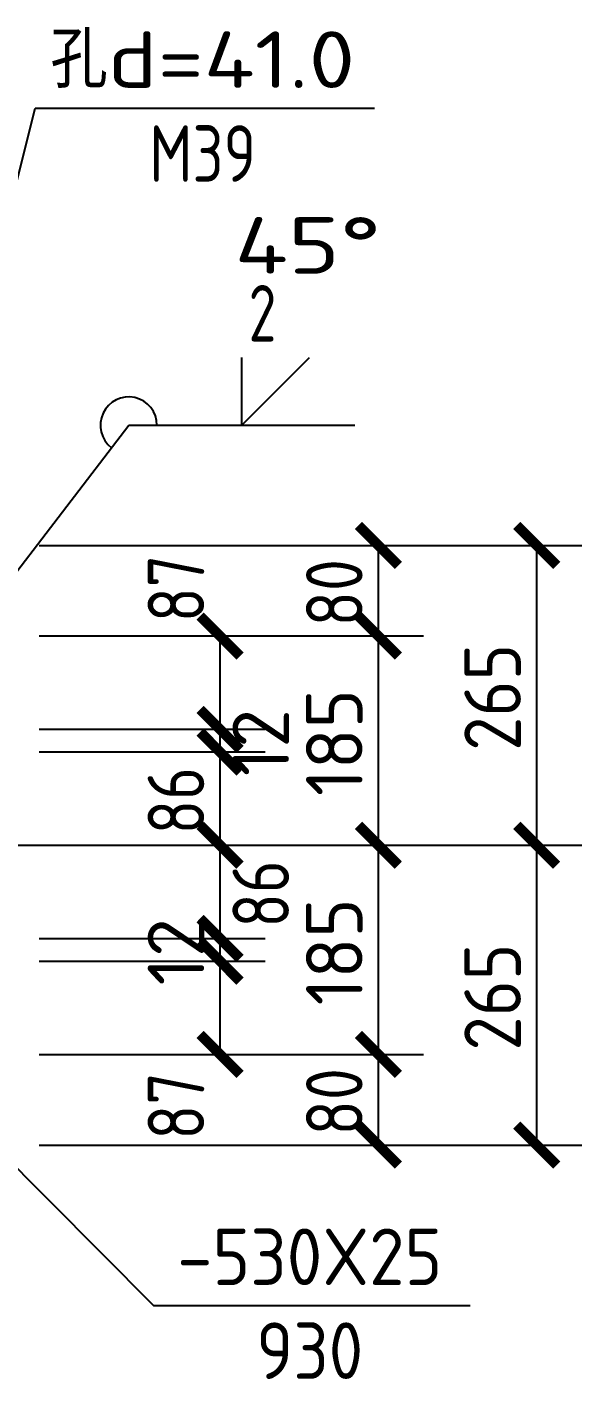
# Model space of a CAD drawing. Extents: x 14207793 to 14719554, y -1675802 to -1228715.
# Drawn here: x 14380660 to 14383113, y -1352959 to -1346983 of the extents above; entities that cross this region are included whole.
import ezdxf
from ezdxf.enums import TextEntityAlignment as Align

# ---------------------------------------------------------------- set-up
doc = ezdxf.new("R2010")
doc.units = 0
doc.header["$LTSCALE"] = 500
doc.header["$MEASUREMENT"] = 0
for name, color, linetype in [('10', 1, 'CONTINUOUS'), ('尺寸标注', 253, 'CONTINUOUS'), ('焊缝标注', 253, 'CONTINUOUS'), ('螺栓孔标注', 7, 'CONTINUOUS'), ('钢板标注', 253, 'CONTINUOUS')]:
    doc.layers.add(name, color=color, linetype=linetype)
doc.styles.get("Standard").update_dxf_attribs({"font": 'SYSZ.shx', "width": 0.75, "bigfont": 'SYFS.shx'})

msp = doc.modelspace()

# ---------------------------------------------------------------- linework, layer by layer
at = {"layer": '10'}
msp.add_line((14375363.33, -1350600), (14381013.33, -1350600), dxfattribs=at)
at = {"layer": '尺寸标注'}
for p, q in [((14380713.33, -1349275), (14383113.33, -1349275)), ((14380713.33, -1349275), (14382413.33, -1349275)), ((14382213.33, -1349675), (14382213.33, -1349275)), ((14382913.33, -1350600), (14382913.33, -1349275)), ((14380713.33, -1349675), (14382413.33, -1349675)), ((14380713.33, -1349675), (14382413.33, -1349675)), ((14380713.33, -1349675), (14381713.33, -1349675)), ((14381513.33, -1350087.5), (14381513.33, -1349675)), ((14382213.33, -1350600), (14382213.33, -1349675)), ((14380713.33, -1350087.5), (14381713.33, -1350087.5)), ((14380713.33, -1350087.5), (14381713.33, -1350087.5)), ((14381513.33, -1350187.5), (14381513.33, -1350087.5)), ((14380713.33, -1350187.5), (14381713.33, -1350187.5)), ((14380713.33, -1350187.5), (14381713.33, -1350187.5)), ((14381513.33, -1350600), (14381513.33, -1350187.5)), ((14380713.33, -1350600), (14383113.33, -1350600)), ((14380713.33, -1350600), (14383113.33, -1350600)), ((14380713.33, -1350600), (14382413.33, -1350600)), ((14380713.33, -1350600), (14382413.33, -1350600)), ((14380713.33, -1350600), (14381713.33, -1350600)), ((14380713.33, -1350600), (14381713.33, -1350600)), ((14381513.33, -1351012.5), (14381513.33, -1350600)), ((14382213.33, -1351525), (14382213.33, -1350600)), ((14382913.33, -1351925), (14382913.33, -1350600)), ((14380713.33, -1351012.5), (14381713.33, -1351012.5)), ((14380713.33, -1351012.5), (14381713.33, -1351012.5)), ((14381513.33, -1351112.5), (14381513.33, -1351012.5)), ((14380713.33, -1351112.5), (14381713.33, -1351112.5)), ((14380713.33, -1351112.5), (14381713.33, -1351112.5)), ((14381513.33, -1351525), (14381513.33, -1351112.5)), ((14380713.33, -1351525), (14382413.33, -1351525)), ((14380713.33, -1351525), (14382413.33, -1351525)), ((14380713.33, -1351525), (14381713.33, -1351525)), ((14382213.33, -1351925), (14382213.33, -1351525)), ((14380713.33, -1351925), (14383113.33, -1351925)), ((14380713.33, -1351925), (14382413.33, -1351925))]:
    msp.add_line(p, q, dxfattribs=at)
at = {"layer": '尺寸标注', "const_width": 45}
for points in [[(14382124.95, -1349186.61), (14382301.72, -1349363.39)], [(14382824.95, -1349186.61), (14383001.72, -1349363.39)], [(14381424.95, -1349586.61), (14381601.72, -1349763.39)], [(14382124.95, -1349586.61), (14382301.72, -1349763.39)], [(14382124.95, -1349586.61), (14382301.72, -1349763.39)], [(14381424.95, -1349999.11), (14381601.72, -1350175.89)], [(14381424.95, -1349999.11), (14381601.72, -1350175.89)], [(14381424.95, -1350099.11), (14381601.72, -1350275.89)], [(14381424.95, -1350099.11), (14381601.72, -1350275.89)], [(14381424.95, -1350511.61), (14381601.72, -1350688.39)], [(14381424.95, -1350511.61), (14381601.72, -1350688.39)], [(14382124.95, -1350511.61), (14382301.72, -1350688.39)], [(14382124.95, -1350511.61), (14382301.72, -1350688.39)], [(14382824.95, -1350511.61), (14383001.72, -1350688.39)], [(14382824.95, -1350511.61), (14383001.72, -1350688.39)], [(14381424.95, -1350924.11), (14381601.72, -1351100.89)], [(14381424.95, -1350924.11), (14381601.72, -1351100.89)], [(14381424.95, -1351024.11), (14381601.72, -1351200.89)], [(14381424.95, -1351024.11), (14381601.72, -1351200.89)], [(14381424.95, -1351436.61), (14381601.72, -1351613.39)], [(14382124.95, -1351436.61), (14382301.72, -1351613.39)], [(14382124.95, -1351436.61), (14382301.72, -1351613.39)], [(14382124.95, -1351836.61), (14382301.72, -1352013.39)], [(14382824.95, -1351836.61), (14383001.72, -1352013.39)]]:
    msp.add_lwpolyline(points, dxfattribs=at)
at = {"layer": '焊缝标注'}
for p, q in [((14381609.41, -1348743.45), (14381909.41, -1348443.45)), ((14381609.41, -1348743.45), (14381609.41, -1348443.45)), ((14379688.33, -1350600), (14381109.41, -1348743.45)), ((14381109.41, -1348743.45), (14382109.41, -1348743.45))]:
    msp.add_line(p, q, dxfattribs=at)
msp.add_arc((14381109.41, -1348743.45), 125, 0, 232.568229, dxfattribs=at)
at = {"layer": '螺栓孔标注'}
for p, q in [((14380113.33, -1349675), (14380695.52, -1347342.38)), ((14380695.52, -1347342.38), (14382195.52, -1347342.38))]:
    msp.add_line(p, q, dxfattribs=at)
at = {"layer": '钢板标注'}
for p, q in [((14380513.33, -1351925), (14381218.47, -1352634.07)), ((14381218.47, -1352634.07), (14382618.47, -1352634.07))]:
    msp.add_line(p, q, dxfattribs=at)

# ---------------------------------------------------------------- texts
at = {"layer": '尺寸标注'}
for s, width, p, p2 in [('87', 0.735, (14381443.33, -1349613.75), (14381443.33, -1349316.25)), ('80', 0.735, (14382143.33, -1349632.5), (14382143.33, -1349335)), ('265', 0.735, (14382843.33, -1350182.5), (14382843.33, -1349710)), ('185', 0.7938, (14382143.33, -1350382.5), (14382143.33, -1349910)), ('12', 0.833, (14381818.33, -1350295), (14381818.33, -1349997.5)), ('86', 0.757272, (14381443.33, -1350551.25), (14381443.33, -1350253.75)), ('86', 0.757272, (14381818.33, -1350963.75), (14381818.33, -1350666.25)), ('185', 0.7938, (14382143.33, -1351307.5), (14382143.33, -1350835)), ('12', 0.833, (14381443.33, -1351220), (14381443.33, -1350922.5)), ('265', 0.735, (14382843.33, -1351507.5), (14382843.33, -1351035)), ('80', 0.735, (14382143.33, -1351882.5), (14382143.33, -1351585)), ('87', 0.735, (14381443.33, -1351901.25), (14381443.33, -1351603.75))]:
    msp.add_text(s, height=250, rotation=90, dxfattribs=dict(at, width=width)).set_placement(p, p2, align=Align.FIT)
at = {"layer": '焊缝标注'}
for s, width, p, p2 in [('45°', 1.030115, (14381576.91, -1348073.45), (14382224.41, -1348073.45)), ('2', 0.735004, (14381639.41, -1348373.45), (14381761.91, -1348373.45))]:
    msp.add_text(s, height=250, dxfattribs=dict(at, width=width)).set_placement(p, p2, align=Align.FIT)
at = {"layer": '螺栓孔标注'}
for s, width, p, p2 in [('孔d=41.0', 0.868022, (14380763.02, -1347252.38), (14382110.52, -1347252.38)), ('M39', 0.696317, (14381200.52, -1347667.38), (14381673.02, -1347667.38))]:
    msp.add_text(s, height=250, dxfattribs=dict(at, width=width)).set_placement(p, p2, align=Align.FIT)
at = {"layer": '钢板标注'}
for s, width, p, p2 in [('-530X25', 0.7035, (14381323.47, -1352544.07), (14382495.97, -1352544.07)), ('930', 0.735001, (14381673.47, -1352959.07), (14382145.97, -1352959.07))]:
    msp.add_text(s, height=250, dxfattribs=dict(at, width=width)).set_placement(p, p2, align=Align.FIT)

doc.saveas('drawing.dxf')
